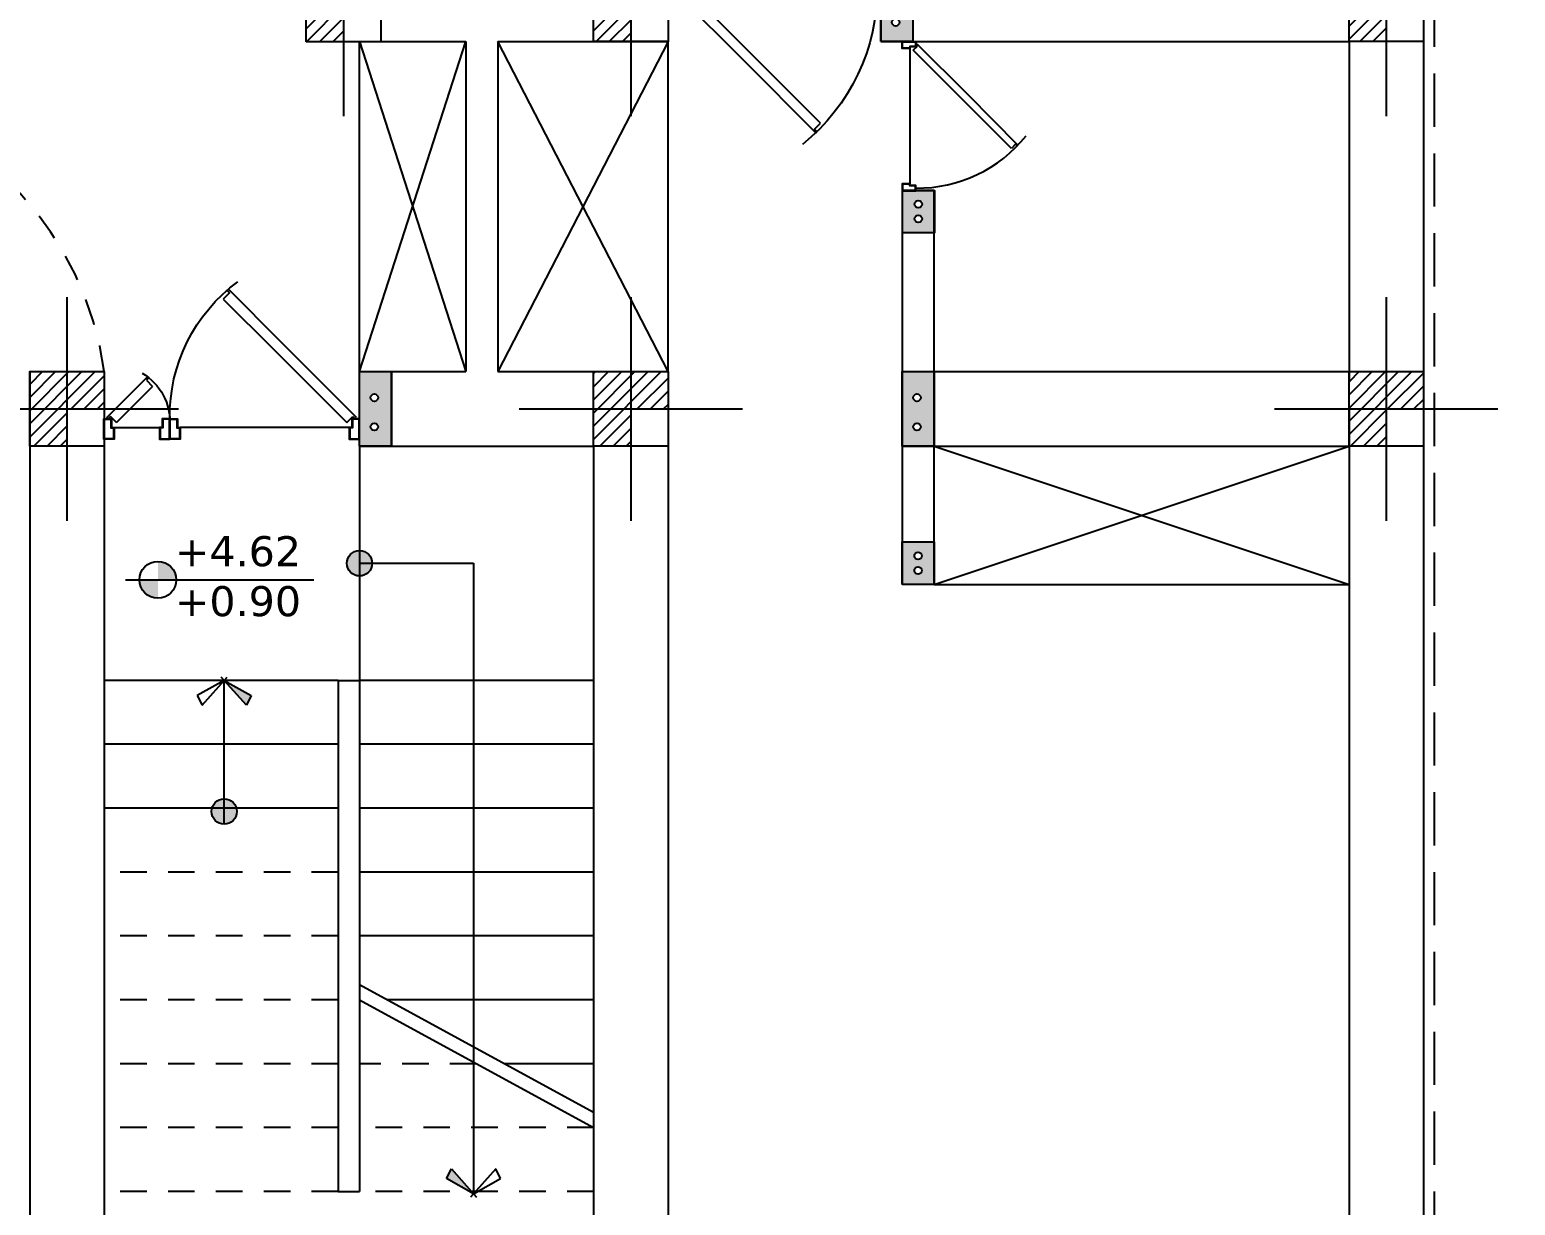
# Model space of a CAD drawing. Header units: inches. Extents: x -1482 to -895, y -39 to 122.
# Drawn here: x -1139.88 to -1132.9, y 64.43 to 69.95 of the extents above; entities that cross this region are included whole.
import ezdxf
from ezdxf.enums import TextEntityAlignment as Align

# ---------------------------------------------------------------- set-up
doc = ezdxf.new("R2010")
doc.units = ezdxf.units.IN
doc.header["$MEASUREMENT"] = 0
doc.header["$PDMODE"] = 3
doc.linetypes.add('DASHED2', pattern=[0.375, 0.25, -0.125])
doc.layers.get('Defpoints').update_dxf_attribs({"lineweight": 15})
for name, color, linetype in [('axe', 150, 'Continuous'), ('fur', 22, 'Continuous'), ('GRADIANT', 251, 'Continuous')]:
    doc.layers.add(name, color=color, linetype=linetype)
doc.styles.add('COLI', font='TIMES.TTF', dxfattribs={"height": 0.25})
doc.styles.get("Standard").update_dxf_attribs({"font": 'verdana.TTF'})
doc.dimstyles.new('111', dxfattribs={"dimscale": 0, "dimtxt": 0.2, "dimasz": 0.1, "dimexe": 0.2, "dimexo": 0.5, "dimgap": 0.1, "dimtad": 1, "dimlfac": 1, "dimzin": 0, "dimdsep": 46, "dimtxsty": 'COLI', "dimblk1": 'OPEN30', "dimblk2": 'OPEN30', "dimsah": 1, "dimcen": 0, "dimse1": 1, "dimse2": 1, "dimclrd": 252, "dimclre": 1, "dimclrt": 1, "dimadec": 0, "dimazin": 0, "dimtfac": 0.5, "dimtix": 1, "dimtofl": 0, "dimtmove": 2, "dimatfit": 3, "dimldrblk": 'OPEN30', "dimfxl": 1, "dimtolj": 1, "dimtzin": 0, "dimlwd": 5, "dimarcsym": 0})

# ---------------------------------------------------------------- blocks, each defined once
blk = doc.blocks.new('DR10045K')
at = {"layer": 'fur', "color": 227}
blk.add_line((-0.0481, -0.0545), (-0.9919, -0.0545), dxfattribs=at)
at = {"layer": 'fur', "color": 227, "linetype": 'Continuous'}
for p, q in [((-0.4028, -0.4202), (-0.0603, -0.0777)), ((-0.0143, -0.1017), (-0.3678, -0.4552)), ((-0.0603, -0.0777), (-0.0314, -0.1067)), ((-0.031, -0.107), (-0.02, -0.096)), ((-0.02, -0.096), (-0.0143, -0.1017)), ((-0.7454, -0.7628), (-0.4028, -0.4202)), ((-0.3678, -0.4552), (-0.7214, -0.8088)), ((-0.716, -0.7921), (-0.7454, -0.7628)), ((-0.7271, -0.8031), (-0.716, -0.7921)), ((-0.7214, -0.8088), (-0.7271, -0.8031))]:
    blk.add_line(p, q, dxfattribs=at)
for points in [[(-0.9919, -0.0545), (-0.9919, 0), (-1.04, 0), (-1.04, -0.096), (-1.0044, -0.096), (-1.0044, -0.0545)], [(-0.0481, -0.0545), (-0.0481, 0), (0, 0), (0, -0.096), (-0.0356, -0.096), (-0.0356, -0.0545)], [(-0.9939, -0.0525), (-0.9939, -0.002), (-1.038, -0.002), (-1.038, -0.094), (-1.0064, -0.094), (-1.0064, -0.0525)], [(-0.0461, -0.0525), (-0.0461, -0.002), (-0.002, -0.002), (-0.002, -0.094), (-0.0336, -0.094), (-0.0336, -0.0525)]]:
    blk.add_lwpolyline(points, close=True, dxfattribs=at)
at = {"layer": 'fur', "color": 227}
blk.add_arc((-0.0497, -0.1055), 0.9725, 179.43894, 231.41438, dxfattribs=at)
blk = doc.blocks.new('A$C78557366')
at = {"layer": 'GRADIANT', "ltscale": 0.3}
h = blk.add_hatch(dxfattribs=at)
h.set_pattern_fill('ANSI31', color=256, scale=0.2)
h.paths.add_polyline_path([(-0.1, 0), (0, 0), (0, 0.1), (-0.1, 0.1)], flags=16)
h.paths.add_polyline_path([(0.1, 0), (0.1, 0.1), (-0.1, 0.1), (-0.1, 0)], flags=17)
h.paths.add_polyline_path([(0, -0.1), (0.1, -0.1), (0.1, 0.1), (0, 0.1)])
h.paths.add_polyline_path([(0.1, -0.1), (0.1, 0.1), (-0.1, 0.1), (-0.1, -0.1)])
at = {"layer": 'axe', "ltscale": 0.3}
for p, q in [((0, 0.3), (0, -0.3)), ((-0.3, 0), (0.3, 0))]:
    blk.add_line(p, q, dxfattribs=at)
blk.add_lwpolyline([(0.1, 0.1), (-0.1, 0.1), (-0.1, -0.1), (0.1, -0.1)], close=True, dxfattribs=at)
blk = doc.blocks.new('DBLDR120K')
at = {"layer": 'fur', "color": 136}
for p, q in [((-1.1519, -0.0545), (-0.9381, -0.0545)), ((-0.0481, -0.0545), (-0.8419, -0.0545)), ((-1.1397, -0.0777), (-0.9708, -0.2466))]:
    blk.add_line(p, q, dxfattribs=at)
at = {"layer": 'fur', "color": 136, "linetype": 'Continuous'}
for p, q in [((-1.18, -0.096), (-1.1857, -0.1017)), ((-1.1857, -0.1017), (-0.9948, -0.2926)), ((-1.169, -0.107), (-1.18, -0.096)), ((-1.1397, -0.0777), (-1.1686, -0.1067)), ((-0.4028, -0.4202), (-0.0603, -0.0777)), ((-0.0143, -0.1017), (-0.3678, -0.4552)), ((-0.0603, -0.0777), (-0.0314, -0.1067)), ((-0.031, -0.107), (-0.02, -0.096)), ((-0.02, -0.096), (-0.0143, -0.1017)), ((-1.0001, -0.2759), (-0.9708, -0.2466)), ((-0.9891, -0.287), (-1.0001, -0.2759)), ((-0.9948, -0.2926), (-0.9891, -0.287)), ((-0.6393, -0.6567), (-0.4028, -0.4202)), ((-0.3678, -0.4552), (-0.6153, -0.7027)), ((-0.61, -0.686), (-0.6393, -0.6567)), ((-0.621, -0.697), (-0.61, -0.686)), ((-0.6153, -0.7027), (-0.621, -0.697))]:
    blk.add_line(p, q, dxfattribs=at)
for points in [[(-1.1519, -0.0545), (-1.1519, 0), (-1.2, 0), (-1.2, -0.096), (-1.1644, -0.096), (-1.1644, -0.0545)], [(-0.9381, -0.0545), (-0.9381, 0), (-0.89, 0), (-0.89, -0.096), (-0.9256, -0.096), (-0.9256, -0.0545)], [(-0.8419, -0.0545), (-0.8419, 0), (-0.89, 0), (-0.89, -0.096), (-0.8544, -0.096), (-0.8544, -0.0545)], [(-0.0481, -0.0545), (-0.0481, 0), (0, 0), (0, -0.096), (-0.0356, -0.096), (-0.0356, -0.0545)], [(-1.1539, -0.0525), (-1.1539, -0.002), (-1.198, -0.002), (-1.198, -0.094), (-1.1664, -0.094), (-1.1664, -0.0525)], [(-0.9361, -0.0525), (-0.9361, -0.002), (-0.892, -0.002), (-0.892, -0.094), (-0.9236, -0.094), (-0.9236, -0.0525)], [(-0.8439, -0.0525), (-0.8439, -0.002), (-0.888, -0.002), (-0.888, -0.094), (-0.8564, -0.094), (-0.8564, -0.0525)], [(-0.0461, -0.0525), (-0.0461, -0.002), (-0.002, -0.002), (-0.002, -0.094), (-0.0336, -0.094), (-0.0336, -0.0525)]]:
    blk.add_lwpolyline(points, close=True, dxfattribs=at)
at = {"layer": 'fur', "color": 136}
for centre, radius, start, end in [((-1.6655, -0.1105), 0.7756, 8.04146, 8.19069), ((-0.1145, -0.1105), 0.7756, 171.80931, 171.95854), ((-1.154, -0.0815), 0.2645, 300.4974, 3.14148), ((-0.1145, -0.1105), 0.7756, 178.92853, 233.96606)]:
    blk.add_arc(centre, radius, start, end, dxfattribs=at)
blk = doc.blocks.new('A$C14EE399E')
h = blk.add_hatch(color=1)
h.dxf.hatch_style = 1
h.paths.add_polyline_path([(0, 0.15), (0, 0), (0.2, 0), (0.2, 0.15)])
h.paths.add_polyline_path([(0.0836, 0.0753, -1), (0.0489, 0.0753, -1)], flags=16)
h.paths.add_polyline_path([(0.1527, 0.0753, -1), (0.118, 0.0753, -1)], flags=16)
at = {"color": 1}
blk.add_lwpolyline([(0, 0.15), (0.2, 0.15), (0.2, 0), (0, 0)], close=True, dxfattribs=at)
for centre in [(0.0662, 0.0753), (0.1353, 0.0753)]:
    blk.add_circle(centre, 0.0174, dxfattribs=at)
blk = doc.blocks.new('A$C3F8B090B')
h = blk.add_hatch(color=1)
h.paths.add_polyline_path([(0, 0), (0.15, 0), (0.15, 0.35), (0, 0.35)])
h.paths.add_polyline_path([(0.0977, 0.122, -1), (0.063, 0.122, -1)], flags=16)
h.paths.add_polyline_path([(0.0977, 0.2594, -1), (0.063, 0.2594, -1)], flags=16)
at = {"color": 1}
blk.add_lwpolyline([(0.15, 0.35), (0.15, 0), (0, 0), (0, 0.35)], close=True, dxfattribs=at)
for centre in [(0.0803, 0.2594), (0.0803, 0.122)]:
    blk.add_circle(centre, 0.0174, dxfattribs=at)
blk = doc.blocks.new('FL3')
blk.add_hatch(color=150).paths.add_polyline_path([(0, 0), (0.1487, -0.1665), (0.1809, -0.1022)])
at = {"color": 150}
for p, q in [((0, 0), (-0.1809, -0.1022)), ((-0.1487, -0.1665), (0.02, 0.0224)), ((0.1487, -0.1665), (-0.02, 0.0224)), ((0, 0), (0.1809, -0.1022)), ((-0.1809, -0.1022), (-0.1487, -0.1665)), ((0.1809, -0.1022), (0.1487, -0.1665))]:
    blk.add_line(p, q, dxfattribs=at)
blk = doc.blocks.new('_Open30')
at = {"color": 0, "linetype": 'ByBlock', "lineweight": -2}
for p, q in [((-1, 0.268), (0, 0)), ((0, 0), (-1, -0.268)), ((0, 0), (-1, 0))]:
    blk.add_line(p, q, dxfattribs=at)
blk = doc.blocks.new('*D386')
at = {"color": 252, "lineweight": 5, "ltscale": 0.3, "transparency": 16777216}
blk.add_line((-1132.1568, 80.8979), (-1132.1568, 51.0979), dxfattribs=at)
at = {"layer": 'Defpoints', "color": 0, "ltscale": 0.3, "transparency": 16777216}
for p in [(-1133.2837, 80.9979), (-1133.3337, 50.9979), (-1132.1568, 50.9979)]:
    blk.add_point(p, dxfattribs=at)
at = {"color": 252, "lineweight": 5, "ltscale": 0.3, "transparency": 16777216, "xscale": 0.1, "yscale": 0.1, "zscale": 0.1}
for p, rotation in [((-1132.1568, 80.9979), 90), ((-1132.1568, 50.9979), 270)]:
    blk.add_blockref('_Open30', p, dxfattribs=dict(at, rotation=rotation))
at = {"color": 1, "ltscale": 0.3, "transparency": 16777216, "insert": (-1132.3843, 65.9979), "char_height": 0.25, "attachment_point": 5, "rotation": 90, "style": 'COLI'}
blk.add_mtext('\\A1;30.00', dxfattribs=at)

msp = doc.modelspace()

# ---------------------------------------------------------------- hatches: boundary and pattern name
at = {"layer": 'fur'}
h = msp.add_hatch(color=156, dxfattribs=at)
edge = h.paths.add_edge_path()
edge.add_arc((-1139.2815, 67.3704), 0.0864, 0, 90)
edge.add_line((-1139.2815, 67.4569), (-1139.2815, 67.3704))
edge.add_line((-1139.2815, 67.3704), (-1139.1951, 67.3704))
edge = h.paths.add_edge_path()
edge.add_arc((-1139.2815, 67.3704), 0.0864, 180, 270)
edge.add_line((-1139.2815, 67.284), (-1139.2815, 67.3704))
edge.add_line((-1139.2815, 67.3704), (-1139.368, 67.3704))
at = {"layer": 'fur', "linetype": 'Continuous'}
h = msp.add_hatch(color=136, dxfattribs=at)
h.dxf.hatch_style = 1
h.paths.add_polyline_path([(-1138.3337, 67.5075), (-1138.3337, 67.3883, 0.414214), (-1138.2741, 67.4479, 0.414214)])
h.paths.add_polyline_path([(-1138.3337, 67.5075, 0.414214), (-1138.3933, 67.4479), (-1138.3337, 67.4479)])
h.paths.add_polyline_path([(-1138.3337, 67.4479), (-1138.3933, 67.4479, 0.414214), (-1138.3337, 67.3883)])
h = msp.add_hatch(color=136, dxfattribs=at)
h.dxf.hatch_style = 1
h.paths.add_polyline_path([(-1138.9697, 66.2227), (-1138.9697, 66.3418, 0.414214), (-1139.0293, 66.2822, 0.414214)])
h.paths.add_polyline_path([(-1138.9697, 66.2227, 0.414214), (-1138.9101, 66.2822), (-1138.9697, 66.2822)])
h.paths.add_polyline_path([(-1138.9697, 66.2822), (-1138.9101, 66.2822, 0.414214), (-1138.9697, 66.3418)])

# ---------------------------------------------------------------- linework, layer by layer
at = {"color": 251, "linetype": 'DASHED2'}
msp.add_line((-1133.2837, 80.9979), (-1133.2837, 62.9979), dxfattribs=at)
at = {"ltscale": 0.3}
for p, q in [((-1133.3337, 78.9479), (-1133.3337, 62.9979)), ((-1135.8837, 70.7479), (-1135.8837, 69.8979)), ((-1138.5848, 69.8979), (-1138.5848, 70.2479)), ((-1136.8837, 70.2479), (-1136.8837, 69.8979)), ((-1138.3337, 69.8979), (-1137.8337, 69.8979)), ((-1138.1837, 69.8979), (-1137.8337, 69.8979)), ((-1137.8337, 69.8979), (-1137.8337, 68.3479)), ((-1137.6837, 69.8979), (-1137.6837, 68.3479)), ((-1137.6837, 69.8979), (-1136.8837, 69.8979)), ((-1135.8837, 69.8979), (-1135.7837, 69.8979)), ((-1135.8837, 69.8979), (-1133.6837, 69.8979)), ((-1133.6837, 69.8979), (-1133.6837, 68.2979)), ((-1135.7837, 69.2303), (-1135.7837, 67.3479)), ((-1135.6337, 69.1992), (-1135.7824, 69.1992)), ((-1135.6337, 68.3479), (-1135.6337, 69.1992)), ((-1139.8837, 68.3479), (-1139.5337, 68.3479)), ((-1139.8837, 68.3479), (-1139.8837, 63.3479)), ((-1139.5337, 68.3479), (-1139.5337, 63.3479)), ((-1138.3337, 68.3479), (-1137.8337, 68.3479)), ((-1138.3337, 67.9979), (-1138.3337, 68.3479)), ((-1138.1837, 68.3479), (-1137.8337, 68.3479)), ((-1138.1837, 67.9979), (-1138.1837, 68.3479)), ((-1137.6837, 68.3479), (-1136.8837, 68.3479)), ((-1136.8837, 68.3479), (-1136.8837, 63.3479)), ((-1135.6837, 68.3479), (-1133.6837, 68.3479)), ((-1135.6338, 67.3479), (-1135.6338, 68.3479)), ((-1133.6837, 68.1729), (-1133.6837, 63.3479)), ((-1138.3337, 67.9979), (-1137.2337, 67.9979)), ((-1137.2337, 67.9979), (-1137.2337, 63.3479)), ((-1135.7837, 67.9979), (-1133.6837, 67.9979)), ((-1138.3337, 65.47), (-1137.2337, 64.87)), ((-1138.3337, 65.3979), (-1137.2337, 64.7979))]:
    msp.add_line(p, q, dxfattribs=at)
at = {"color": 252, "ltscale": 0.3}
for p, q in [((-1138.3338, 67.9979), (-1138.3337, 66.8979)), ((-1138.4337, 66.8979), (-1139.5337, 66.8979)), ((-1138.4337, 66.8979), (-1138.4337, 64.4979)), ((-1138.4337, 66.8979), (-1138.3337, 66.8979)), ((-1138.3337, 66.8979), (-1138.3337, 64.4979)), ((-1137.2337, 66.8979), (-1138.3337, 66.8979)), ((-1138.3337, 66.8979), (-1138.3337, 64.7979)), ((-1138.4337, 66.5979), (-1139.5337, 66.5979)), ((-1137.2337, 66.5979), (-1138.3337, 66.5979)), ((-1138.4337, 66.2979), (-1139.5337, 66.2979)), ((-1137.2337, 66.2979), (-1138.3337, 66.2979)), ((-1137.2337, 65.9979), (-1138.3337, 65.9979)), ((-1137.2337, 65.6979), (-1138.3337, 65.6979)), ((-1137.2337, 65.3979), (-1138.2016, 65.3979)), ((-1137.2337, 65.0979), (-1137.6516, 65.0979)), ((-1138.4337, 64.4979), (-1138.3337, 64.4979))]:
    msp.add_line(p, q, dxfattribs=at)
at = {"ltscale": 0.3}
msp.add_lwpolyline([(-1135.6338, 67.3479), (-1135.7837, 67.3479)], dxfattribs=at)
at = {"layer": 'fur', "color": 136, "linetype": 'Continuous'}
for p, q in [((-1138.3337, 67.4479), (-1137.7977, 67.4479)), ((-1137.7977, 67.4479), (-1137.7977, 64.487)), ((-1135.6338, 67.3479), (-1133.6837, 67.3479)), ((-1138.9697, 66.2227), (-1138.9697, 66.8979))]:
    msp.add_line(p, q, dxfattribs=at)
at = {"layer": 'fur', "color": 156}
msp.add_line((-1139.4328, 67.3704), (-1138.5489, 67.3704), dxfattribs=at)
at = {"layer": 'fur', "color": 136, "linetype": 'DASHED2', "ltscale": 0.5}
for p, q in [((-1138.4337, 65.9979), (-1139.5337, 65.9979)), ((-1138.4337, 65.6979), (-1139.5337, 65.6979)), ((-1138.4337, 65.3979), (-1139.5337, 65.3979)), ((-1138.4337, 65.0979), (-1139.5337, 65.0979)), ((-1137.7837, 65.0979), (-1138.3337, 65.0979)), ((-1138.4337, 64.7979), (-1139.5337, 64.7979)), ((-1137.2337, 64.7979), (-1138.3337, 64.7979)), ((-1138.4337, 64.4979), (-1139.5337, 64.4979)), ((-1137.2337, 64.4979), (-1138.3337, 64.4979))]:
    msp.add_line(p, q, dxfattribs=at)
at = {"layer": 'fur', "color": 136, "linetype": 'Continuous'}
for points in [[(-1138.3337, 68.3479), (-1138.3337, 69.8979)], [(-1138.3337, 69.8979), (-1137.8337, 68.3479)], [(-1138.3337, 68.3479), (-1137.8337, 69.8979)], [(-1136.8837, 69.8979), (-1137.6837, 68.3479)], [(-1136.8837, 68.3479), (-1137.6837, 69.8979)], [(-1136.8837, 68.3479), (-1136.8837, 69.8979)], [(-1135.6338, 67.9979), (-1133.6837, 67.3479)], [(-1135.6338, 67.3479), (-1133.6837, 67.9979)]]:
    msp.add_lwpolyline(points, dxfattribs=at)
at = {"layer": 'fur', "color": 156}
msp.add_circle((-1139.2815, 67.3704), 0.0864, dxfattribs=at)
at = {"layer": 'fur', "color": 136, "linetype": 'Continuous'}
for centre in [(-1138.3337, 67.4479), (-1138.9697, 66.2822)]:
    msp.add_circle(centre, 0.0596, dxfattribs=at)
at = {"layer": 'fur', "color": 136, "linetype": 'DASHED2', "ltscale": 0.5}
msp.add_arc((-1141.0498, 68.1433), 1.5299, 7.68563, 78.23899, dxfattribs=at)

# ---------------------------------------------------------------- block references
at = {"xscale": 0.9999900196616685, "yscale": 0.9999900196616685, "zscale": 0.9999900196616685, "rotation": 179.9881526941475}
for p in [(-1135.7337, 70.2479), (-1138.1837, 68.3479), (-1135.6337, 68.3479)]:
    msp.add_blockref('A$C3F8B090B', p, dxfattribs=at)
at = {"rotation": 90}
for p in [(-1135.6324, 68.9992), (-1135.6337, 67.3479)]:
    msp.add_blockref('A$C14EE399E', p, dxfattribs=at)
at = {"layer": 'axe', "ltscale": 0.3, "xscale": -1.750000000001592, "yscale": 1.750000000001592, "zscale": 1.750000000001592, "rotation": 90}
for p in [(-1138.4094, 70.0725), (-1137.0587, 70.0729), (-1133.5087, 70.0729), (-1139.7087, 68.1729), (-1137.0587, 68.1729), (-1133.5087, 68.1729)]:
    msp.add_blockref('A$C78557366', p, dxfattribs=at)
at = {"layer": 'fur'}
for name, p, xscale, yscale, zscale, rotation in [('DR10045K', (-1136.8837, 70.2479), -0.9615753517458359, 0.9615753517458572, 0.9615753517458506, 359.9999999999981), ('DR10045K', (-1135.7837, 69.8979), 0.673102746224501, 0.673102746224501, 0.673102746224501, 90.00000000000483), ('DBLDR120K', (-1138.3337, 68.0309), -1.00166944908176, 1.001669449081788, 1.001669449081792, 180)]:
    msp.add_blockref(name, p, dxfattribs=dict(at, xscale=xscale, yscale=yscale, zscale=zscale, rotation=rotation))
at = {"layer": 'fur', "color": 136, "linetype": 'Continuous', "xscale": 0.7000000000000455, "yscale": 0.7000000000000455, "zscale": 0.7000000000000455}
msp.add_blockref('FL3', (-1138.9697, 66.8979), dxfattribs=at)
at = {"layer": 'fur', "color": 136, "linetype": 'Continuous', "xscale": 0.7000000000000455, "yscale": 0.7000000000000455, "zscale": 0.7000000000000455, "rotation": 180}
msp.add_blockref('FL3', (-1137.7977, 64.487), dxfattribs=at)

# ---------------------------------------------------------------- texts
at = {"layer": 'axe', "ltscale": 100}
for s, p in [('+4.62', (-1138.9051, 67.5048)), ('+0.90', (-1138.9051, 67.2702))]:
    msp.add_text(s, height=0.14112, dxfattribs=at).set_placement(p, align=Align.MIDDLE_CENTER)

# ---------------------------------------------------------------- dimensions: what is measured, and where the dimension line sits
at = {"ltscale": 0.3}
dim = msp.add_linear_dim(base=(-1132.1568, 50.9979), p1=(-1133.2837, 80.9979), p2=(-1133.3337, 50.9979), angle=90, dimstyle='111', override={"dimscale": 1}, dxfattribs=at)
dim.commit()
dim.dimension.update_dxf_attribs({"geometry": '*D386', "text_midpoint": (-1132.3843, 65.9979)})

doc.saveas('drawing.dxf')
